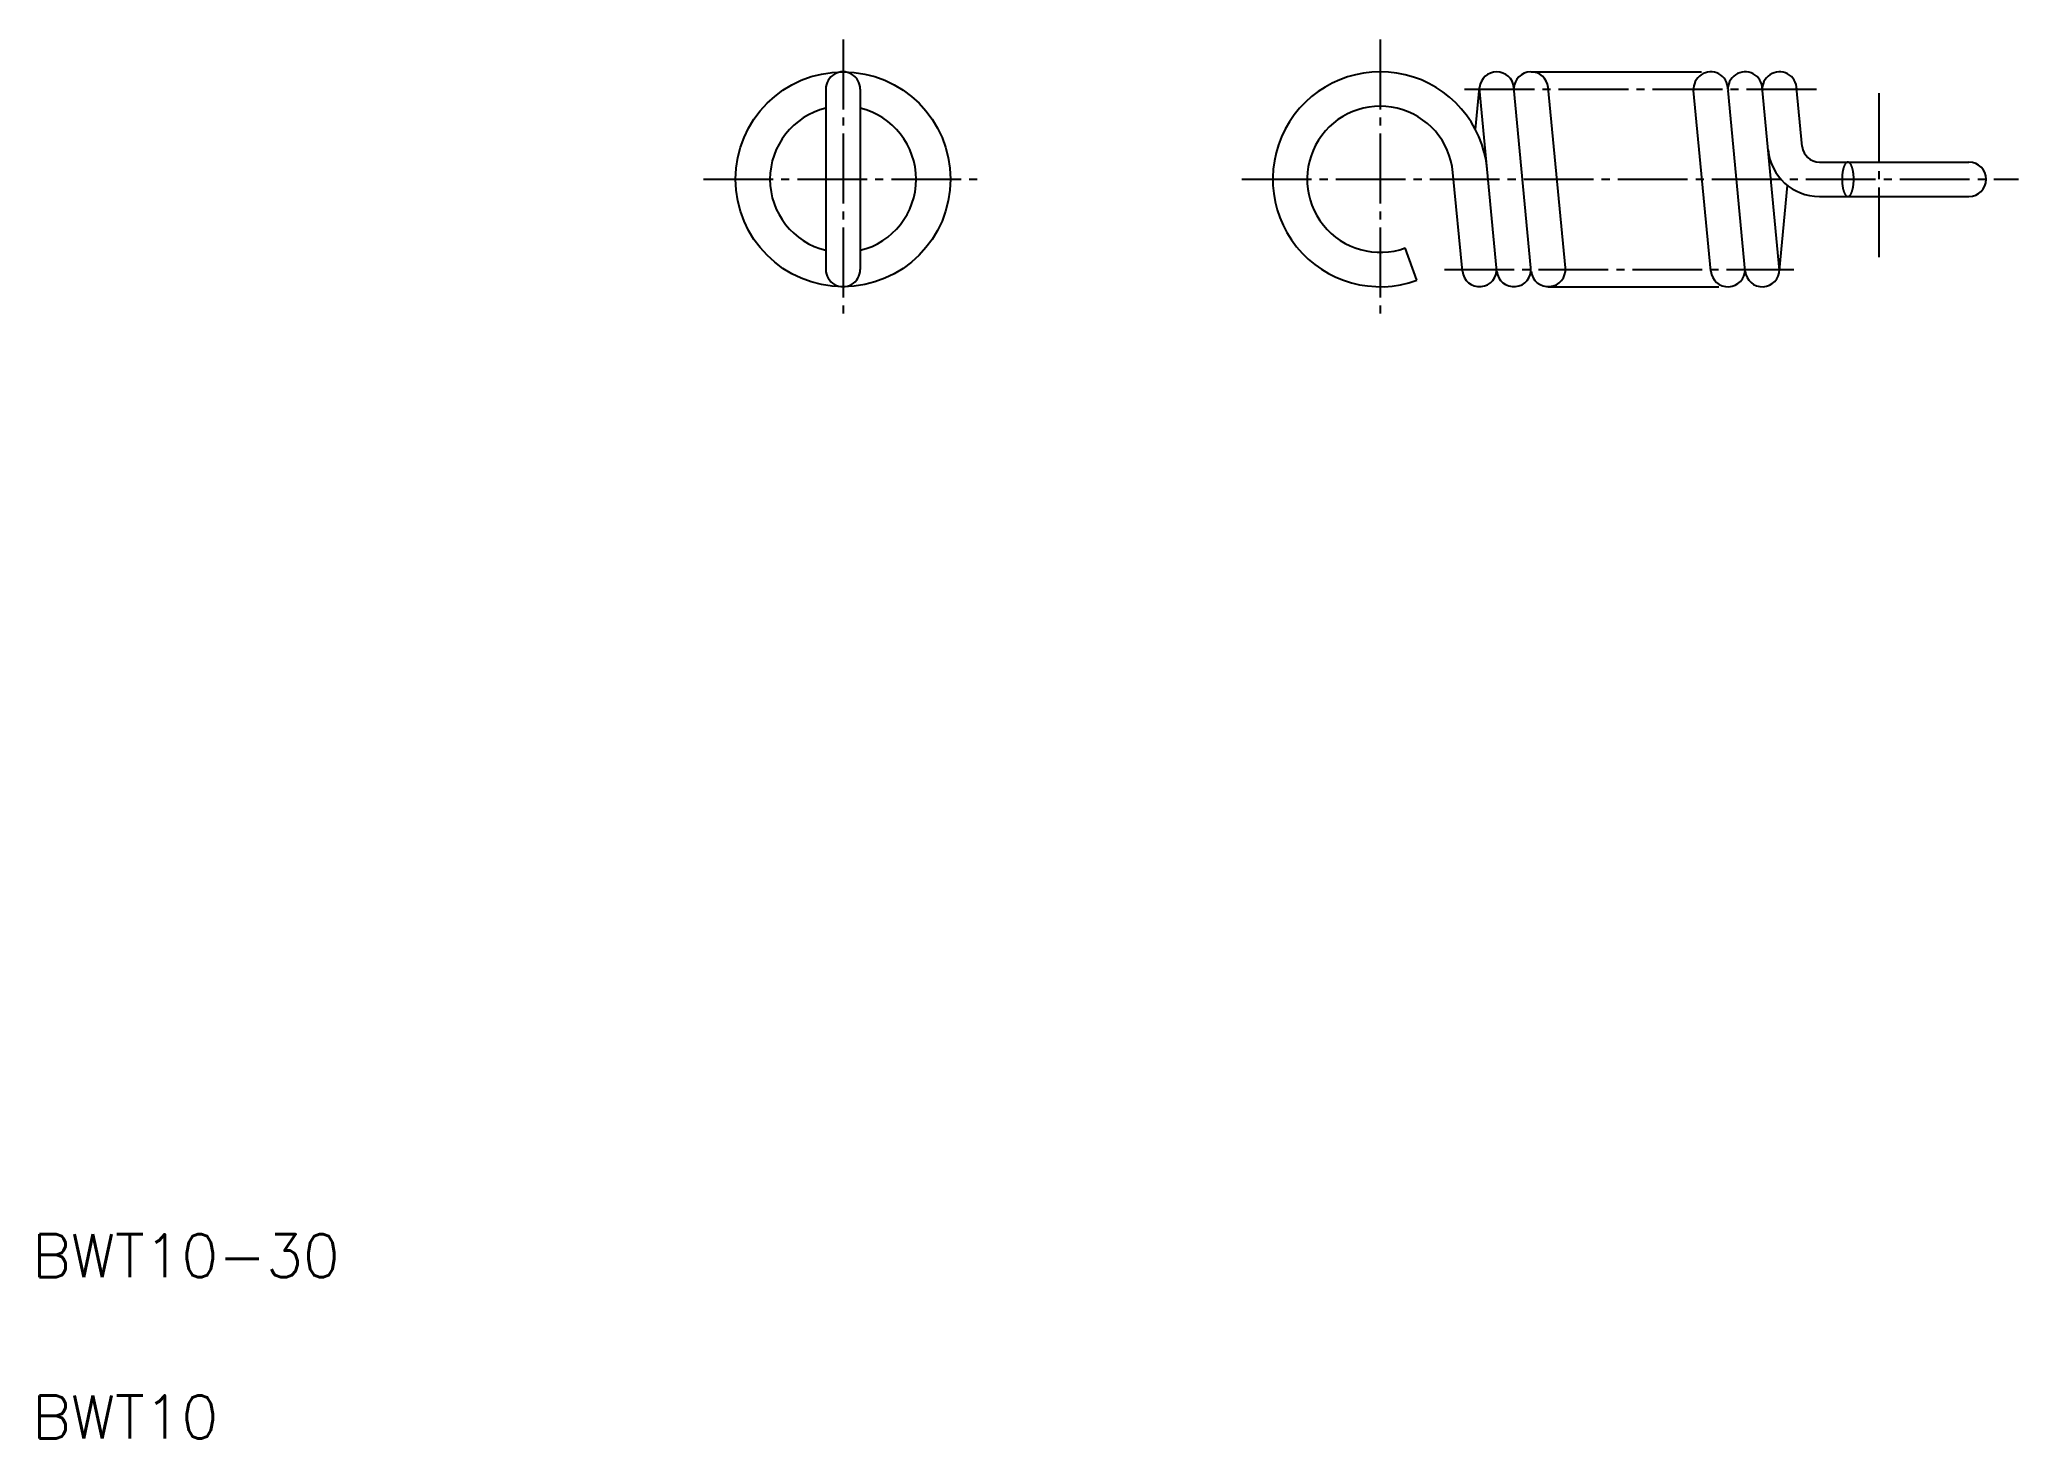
# Model space of a CAD drawing. Extents: x 5.3 to 97.4, y 5 to 70.1.
import ezdxf

# ---------------------------------------------------------------- set-up
doc = ezdxf.new("R2010")
doc.units = 0
doc.header["$LTSCALE"] = 0.25
for name, pattern in [('CENTER', [17.5, 13, -1.5, 1.5, -1.5]), ('DASHED', [3.5, 2, -1.5]), ('PHANTOM', [63.5, 31.75, -6.35, 6.35, -6.35, 6.35, -6.35])]:
    doc.linetypes.add(name, pattern=pattern)
doc.layers.get('0').update_dxf_attribs({"linetype": 'CONTINUOUS'})
doc.layers.add('CENTER', color=1, linetype='CENTER')
doc.styles.get("Standard").update_dxf_attribs({"font": 'txt', "bigfont": 'BIGFONT'})

msp = doc.modelspace()

# ---------------------------------------------------------------- linework, layer by layer
at = {"color": 3, "linetype": 'PHANTOM'}
for p, q in [((74.753, 68.59), (83.115, 68.59)), ((75.553, 58.59), (83.915, 58.59))]:
    msp.add_line(p, q, dxfattribs=at)
for p, q in [((41.934, 67.79), (41.934, 59.39)), ((43.534, 67.79), (43.534, 59.39)), ((72.169, 65.899), (72.357, 67.866)), ((73.149, 59.466), (72.354, 67.822)), ((74.749, 59.466), (73.949, 67.866)), ((76.349, 59.466), (75.549, 67.866)), ((83.119, 59.314), (82.319, 67.714)), ((84.719, 59.314), (83.919, 67.714)), ((86.314, 59.359), (85.519, 67.714)), ((87.374, 65.114), (87.111, 67.866)), ((41.934, 65.69), (41.934, 65.69)), ((41.934, 63.59), (41.934, 63.59)), ((71.557, 59.314), (71.119, 63.913)), ((88.17, 64.39), (95.134, 64.39)), ((86.315, 59.352), (86.691, 63.3)), ((88.17, 62.79), (95.134, 62.79)), ((69.444, 58.892), (68.897, 60.395))]:
    msp.add_line(p, q)
at = {"color": 3, "linetype": 'DASHED'}
msp.add_lwpolyline([(89.771, 63.59, 0.024572), (89.76, 63.813, 0.031115), (89.725, 64.034, 0.056119), (89.654, 64.246, 0.259914), (89.498, 64.39, 0.259087), (89.342, 64.247, 0.056162), (89.271, 64.037, 0.031156), (89.235, 63.816, 0.024697), (89.224, 63.593, 0.024545), (89.235, 63.37, 0.030993), (89.269, 63.149, 0.055604), (89.34, 62.936, 0.259214), (89.498, 62.79, 0.259086), (89.654, 62.933, 0.056162), (89.725, 63.144, 0.031156), (89.76, 63.365, 0.024698), (89.771, 63.588)], format="xyb", dxfattribs=at)
msp.add_circle((42.734, 63.59), 5)
for centre, radius, start, end in [((42.734, 67.79), 0.8, 0, 180.00001), ((67.734, 63.59), 5, 5.44033, 290), ((73.153, 67.79), 0.8, 5.44033, 174.55966), ((74.753, 67.79), 0.8, 5.44033, 177.74369), ((83.115, 67.79), 0.8, 0, 185.44033), ((84.715, 67.79), 0.8, 0, 185.44033), ((86.315, 67.79), 0.8, 0, 185.44033), ((42.734, 63.59), 3.4, 103.60896, 256.39104), ((42.734, 63.59), 3.4, 283.60896, 76.39104), ((67.734, 63.59), 3.4, 5.44033, 290), ((88.17, 65.19), 2.4, 185.44034, 270), ((88.17, 65.19), 0.8, 185.44034, 270), ((95.134, 63.59), 0.8, 270, 89.99999), ((42.734, 59.39), 0.8, 179.99999, 0.00001), ((72.353, 59.39), 0.8, 185.44034, 5.44033), ((73.953, 59.39), 0.8, 185.44034, 5.44033), ((75.553, 59.39), 0.8, 185.44034, 5.44033), ((83.915, 59.39), 0.8, 185.44034, 0), ((85.515, 59.39), 0.8, 185.44034, 0)]:
    msp.add_arc(centre, radius, start, end)
at = {"layer": 'CENTER', "color": 1, "linetype": 'CENTER'}
for p, q in [((42.734, 70.09), (42.734, 57.09)), ((67.734, 70.09), (67.734, 57.09)), ((71.656, 67.79), (88.247, 67.79)), ((90.934, 67.59), (90.934, 59.59)), ((36.234, 63.59), (49.234, 63.59)), ((61.289, 63.59), (97.434, 63.59)), ((70.722, 59.39), (86.979, 59.39))]:
    msp.add_line(p, q, dxfattribs=at)

# ---------------------------------------------------------------- texts
for s, p in [('BWT10-30', (5, 12.5)), ('BWT10', (5, 5))]:
    msp.add_text(s, height=2).set_placement(p)

doc.saveas('drawing.dxf')
